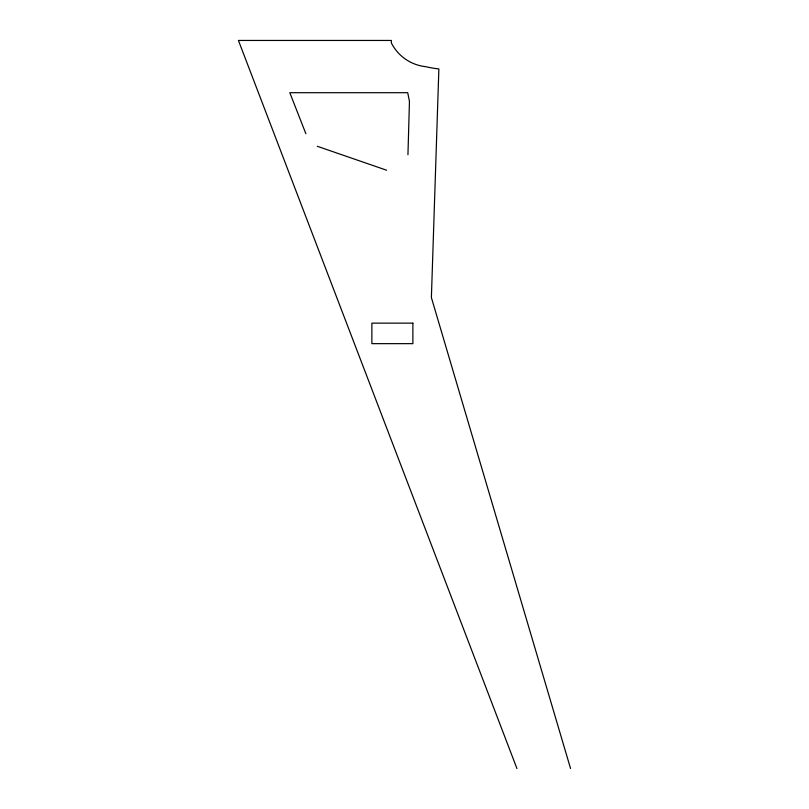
<?xml version="1.0" encoding="UTF-8"?>
<svg xmlns="http://www.w3.org/2000/svg" width="809" height="809" viewBox="0 0 809 809"><rect width="100%" height="100%" fill="white"/><g stroke="black" fill="none" stroke-linecap="round" stroke-linejoin="round"><path stroke-width="1.21" d="M407.948 154.741L409.455 101.408L407.716 92.701L289.804 92.701L305.863 133.718M317.3 146.287L386.611 170.214M516.951 768.55L238.433 40.45L391.354 40.45L391.354 42.948A43.646 43.646 0 0 0 425.534 66.651A112.562 112.562 0 0 0 438.872 68.937L431.389 297.591L570.567 768.55M412.883 323.145L371.877 323.145L371.877 343.653L412.883 343.653L412.883 323.145"/></g></svg>
